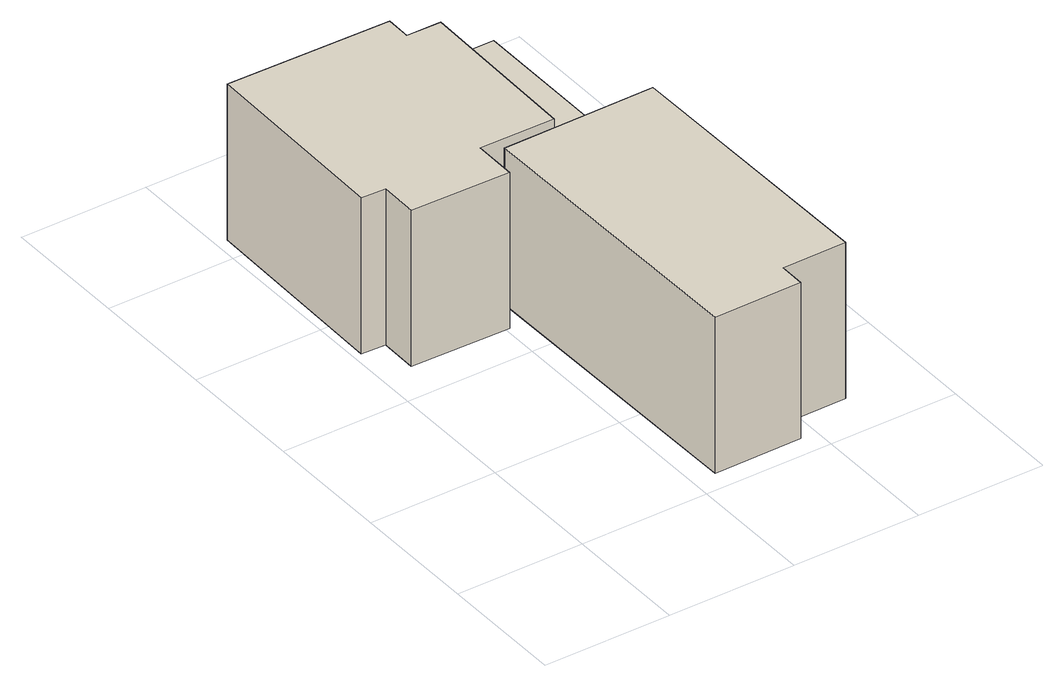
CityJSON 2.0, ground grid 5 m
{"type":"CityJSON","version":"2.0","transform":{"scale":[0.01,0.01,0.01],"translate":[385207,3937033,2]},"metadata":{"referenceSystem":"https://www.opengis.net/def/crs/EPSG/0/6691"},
"CityObjects":{
"building1":{"type":"Building","attributes":{"大字・町コード":"5","町・丁目コード":"1","13_区市町村コード_大字・町コード_町・丁目コード":"13111005001","多摩水系多摩川、浅川、大栗川洪水浸水想定区域（想定最大規模）.規模":"L2","多摩水系多摩川、浅川、大栗川洪水浸水想定区域（想定最大規模）.浸水ランク":"2","多摩水系多摩川、浅川、大栗川洪水浸水想定区域（想定最大規模）.浸水深":0.72,"多摩水系多摩川、浅川、大栗川洪水浸水想定区域（想定最大規模）.継続時間":3.73,"城南地区河川流域洪水浸水想定区域（想定最大規模）.規模":"L2","城南地区河川流域洪水浸水想定区域（想定最大規模）.浸水ランク":"1","城南地区河川流域洪水浸水想定区域（想定最大規模）.浸水深":0.41,"measuredHeight":7.1,"storeysAboveGround":2,"storeysBelowGround":2,"BuildingDetails.buildingRoofEdgeArea":65.55,"BuildingDetails.districtsAndZonesType":"11","BuildingDetails.prefecture":"13","BuildingDetails.city":"13111","BuildingDetails.surveyYear":2016},"address":[{"country":"日本","locality":"東京都大田区大森中一丁目"}],"geometry":[{"type":"Solid","lod":"1","boundaries":[[[[0,1,2,3,4,5,6,7,8,9]],[[8,10,11,9]],[[7,12,10,8]],[[6,13,12,7]],[[5,14,13,6]],[[4,15,14,5]],[[3,16,15,4]],[[2,17,16,3]],[[1,18,17,2]],[[0,19,18,1]],[[9,11,19,0]],[[10,12,13,14,15,16,17,18,19,11]]]]}]},
"building2":{"type":"Building","attributes":{"大字・町コード":"5","町・丁目コード":"1","13_区市町村コード_大字・町コード_町・丁目コード":"13111005001","多摩水系多摩川、浅川、大栗川洪水浸水想定区域（想定最大規模）.規模":"L2","多摩水系多摩川、浅川、大栗川洪水浸水想定区域（想定最大規模）.浸水ランク":"2","多摩水系多摩川、浅川、大栗川洪水浸水想定区域（想定最大規模）.浸水深":0.53,"多摩水系多摩川、浅川、大栗川洪水浸水想定区域（想定最大規模）.継続時間":1.63,"城南地区河川流域洪水浸水想定区域（想定最大規模）.規模":"L2","城南地区河川流域洪水浸水想定区域（想定最大規模）.浸水ランク":"1","城南地区河川流域洪水浸水想定区域（想定最大規模）.浸水深":0.249,"measuredHeight":6.8,"BuildingDetails.buildingRoofEdgeArea":68.97,"BuildingDetails.districtsAndZonesType":"11","BuildingDetails.prefecture":"13","BuildingDetails.city":"13111","BuildingDetails.surveyYear":2016},"address":[{"country":"日本","locality":"東京都大田区大森中一丁目"}],"geometry":[{"type":"Solid","lod":"1","boundaries":[[[[20,21,22,23,24,25,26]],[[25,27,28,26]],[[24,29,27,25]],[[23,30,29,24]],[[22,31,30,23]],[[21,32,31,22]],[[20,33,32,21]],[[26,28,33,20]],[[27,29,30,31,32,33,28]]]]}]},
"building3":{"type":"Building","attributes":{"大字・町コード":"5","町・丁目コード":"1","13_区市町村コード_大字・町コード_町・丁目コード":"13111005001","多摩水系多摩川、浅川、大栗川洪水浸水想定区域（想定最大規模）.規模":"L2","多摩水系多摩川、浅川、大栗川洪水浸水想定区域（想定最大規模）.浸水ランク":"2","多摩水系多摩川、浅川、大栗川洪水浸水想定区域（想定最大規模）.浸水深":0.52,"多摩水系多摩川、浅川、大栗川洪水浸水想定区域（想定最大規模）.継続時間":3.73,"城南地区河川流域洪水浸水想定区域（想定最大規模）.規模":"L2","城南地区河川流域洪水浸水想定区域（想定最大規模）.浸水ランク":"1","城南地区河川流域洪水浸水想定区域（想定最大規模）.浸水深":0.41,"measuredHeight":5.5,"storeysAboveGround":3,"storeysBelowGround":1,"BuildingDetails.buildingRoofEdgeArea":32.9,"BuildingDetails.districtsAndZonesType":"11","BuildingDetails.prefecture":"13","BuildingDetails.city":"13111","BuildingDetails.surveyYear":2016},"address":[{"country":"日本","locality":"東京都大田区大森中一丁目"}],"geometry":[{"type":"Solid","lod":"1","boundaries":[[[[34,35,36,37,38,39]],[[38,40,41,39]],[[37,42,40,38]],[[36,43,42,37]],[[35,44,43,36]],[[34,45,44,35]],[[39,41,45,34]],[[40,42,43,44,45,41]]]]}]}
},
"vertices":[
[690,1989,48],[825,1986,48],[811,1317,48],[517,1322,48],[515,1150,48],[125,1157,48],[127,1307,48],[31,1310,48],[46,2099,48],[691,2088,48],[46,2099,674],[691,2088,674],[31,1310,674],[127,1307,674],[125,1157,674],[515,1150,674],[517,1322,674],[811,1317,674],[825,1986,674],[690,1989,674],
[932,177,54],[931,75,54],[586,73,54],[576,1266,54],[810,1268,54],[1176,1271,54],[1184,179,54],[1176,1271,681],[1184,179,681],[810,1268,681],[576,1266,681],[586,73,681],[931,75,681],[932,177,681],
[810,1268,53],[811,1317,53],[825,1986,53],[824,2187,53],[1178,2187,53],[1176,1271,53],[1178,2187,344],[1176,1271,344],[824,2187,344],[825,1986,344],[811,1317,344],[810,1268,344]
]}
